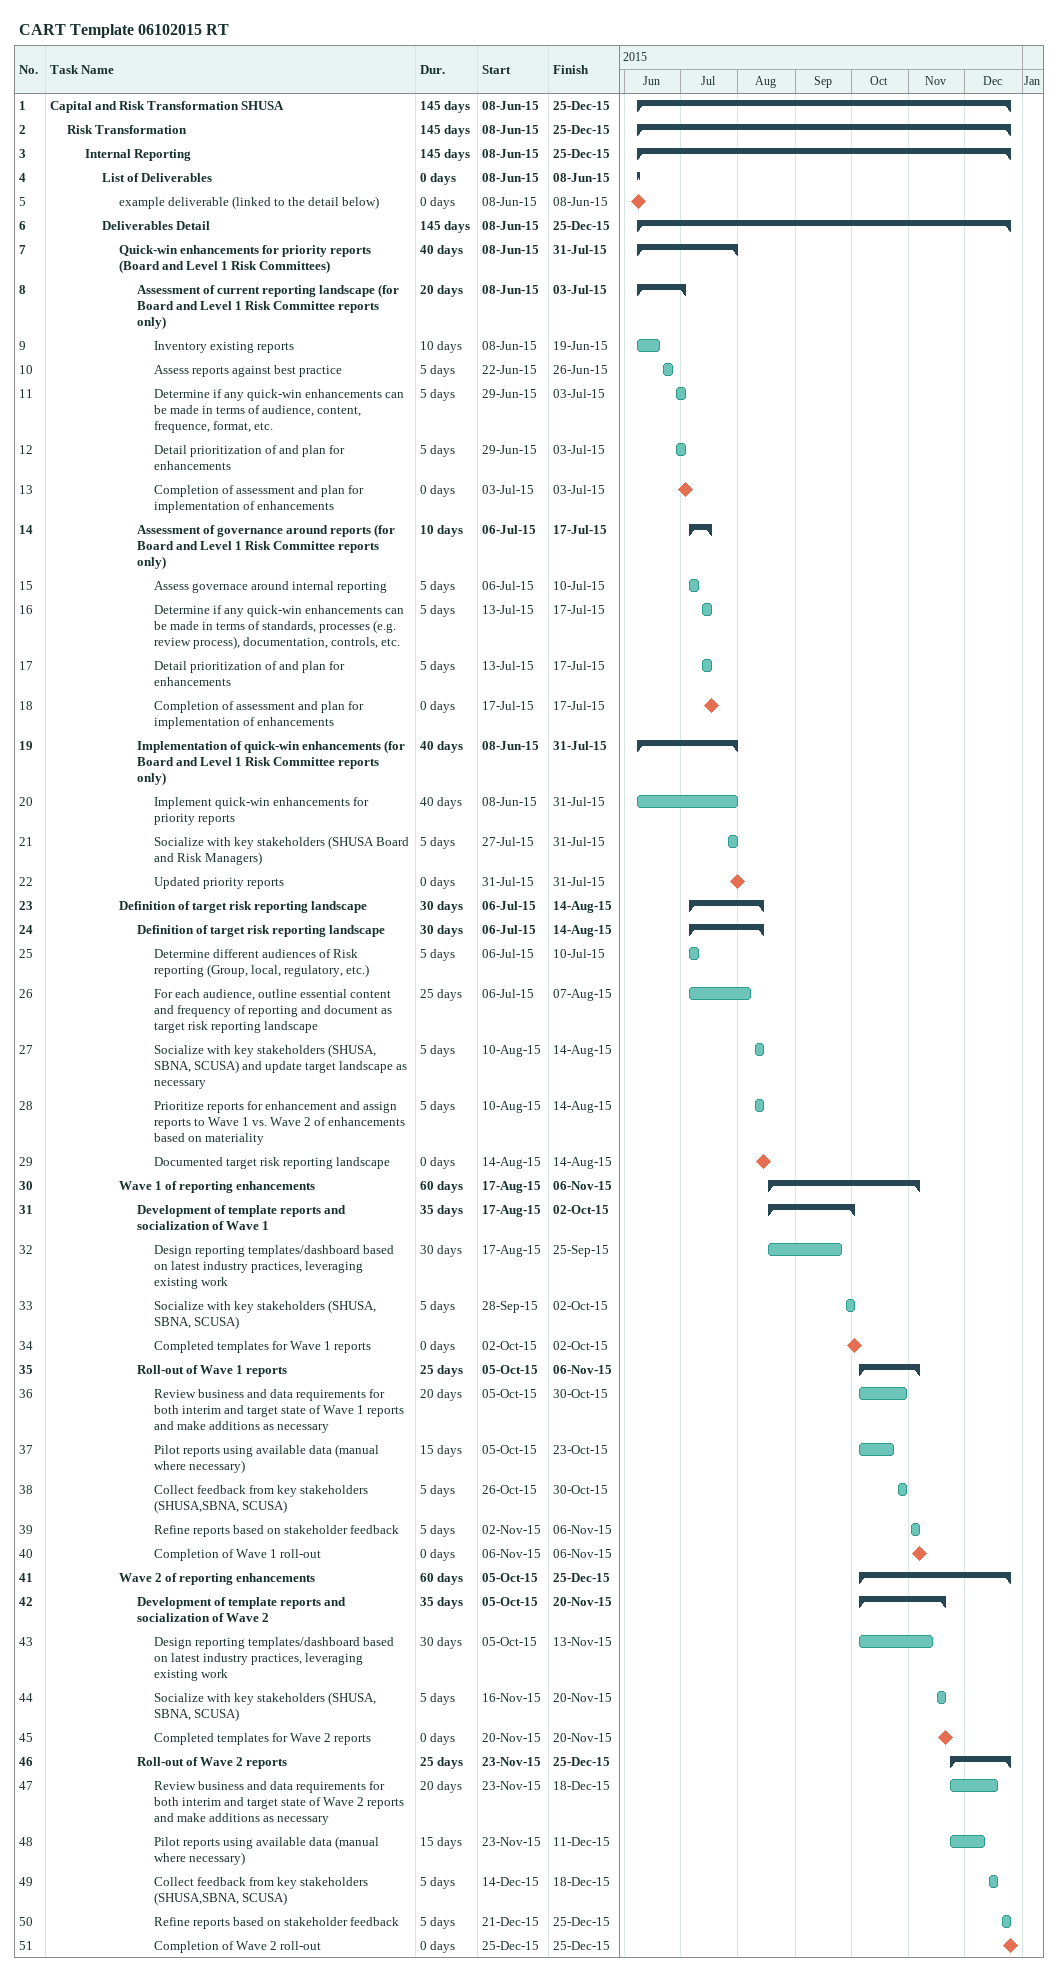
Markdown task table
CART Template 06102015 RT

| ID | Level | Task | Duration | Start | Finish |
|---|---|---|---|---|---|
| 1 | 1 | **Capital and Risk Transformation SHUSA** | 145d | 2015-06-08 | 2015-12-25 |
| 2 | 2 | **Risk Transformation** | 145d | 2015-06-08 | 2015-12-25 |
| 3 | 3 | **Internal Reporting** | 145d | 2015-06-08 | 2015-12-25 |
| 4 | 4 | **List of Deliverables** | 0d | 2015-06-08 | 2015-06-08 |
| 5 | 5 | example deliverable (linked to the detail below) | 0d | 2015-06-08 | 2015-06-08 |
| 6 | 4 | **Deliverables Detail** | 145d | 2015-06-08 | 2015-12-25 |
| 7 | 5 | **Quick-win enhancements for priority reports (Board and Level 1 Risk Committees)** | 40d | 2015-06-08 | 2015-07-31 |
| 8 | 6 | **Assessment of current reporting landscape (for Board and Level 1 Risk Committee reports only)** | 20d | 2015-06-08 | 2015-07-03 |
| 9 | 7 | Inventory existing reports | 10d | 2015-06-08 | 2015-06-19 |
| 10 | 7 | Assess reports against best practice | 5d | 2015-06-22 | 2015-06-26 |
| 11 | 7 | Determine if any quick-win enhancements can be made in terms of audience, content, frequence, format, etc. | 5d | 2015-06-29 | 2015-07-03 |
| 12 | 7 | Detail prioritization of and plan for enhancements | 5d | 2015-06-29 | 2015-07-03 |
| 13 | 7 | Completion of assessment and plan for implementation of enhancements | 0d | 2015-07-03 | 2015-07-03 |
| 14 | 6 | **Assessment of governance around reports (for Board and Level 1 Risk Committee reports only)** | 10d | 2015-07-06 | 2015-07-17 |
| 15 | 7 | Assess governace around internal reporting | 5d | 2015-07-06 | 2015-07-10 |
| 16 | 7 | Determine if any quick-win enhancements can be made in terms of standards, processes (e.g. review process), documentation, controls, etc. | 5d | 2015-07-13 | 2015-07-17 |
| 17 | 7 | Detail prioritization of and plan for enhancements | 5d | 2015-07-13 | 2015-07-17 |
| 18 | 7 | Completion of assessment and plan for implementation of enhancements | 0d | 2015-07-17 | 2015-07-17 |
| 19 | 6 | **Implementation of quick-win enhancements (for Board and Level 1 Risk Committee reports only)** | 40d | 2015-06-08 | 2015-07-31 |
| 20 | 7 | Implement quick-win enhancements for priority reports | 40d | 2015-06-08 | 2015-07-31 |
| 21 | 7 | Socialize with key stakeholders (SHUSA Board and Risk Managers) | 5d | 2015-07-27 | 2015-07-31 |
| 22 | 7 | Updated priority reports | 0d | 2015-07-31 | 2015-07-31 |
| 23 | 5 | **Definition of target risk reporting landscape** | 30d | 2015-07-06 | 2015-08-14 |
| 24 | 6 | **Definition of target risk reporting landscape** | 30d | 2015-07-06 | 2015-08-14 |
| 25 | 7 | Determine different audiences of Risk reporting (Group, local, regulatory, etc.) | 5d | 2015-07-06 | 2015-07-10 |
| 26 | 7 | For each audience, outline essential content and frequency of reporting and document as target risk reporting landscape | 25d | 2015-07-06 | 2015-08-07 |
| 27 | 7 | Socialize with key stakeholders (SHUSA, SBNA, SCUSA) and update target landscape as necessary | 5d | 2015-08-10 | 2015-08-14 |
| 28 | 7 | Prioritize reports for enhancement and assign reports to Wave 1 vs. Wave 2 of enhancements based on materiality | 5d | 2015-08-10 | 2015-08-14 |
| 29 | 7 | Documented target risk reporting landscape | 0d | 2015-08-14 | 2015-08-14 |
| 30 | 5 | **Wave 1 of reporting enhancements** | 60d | 2015-08-17 | 2015-11-06 |
| 31 | 6 | **Development of template reports and socialization of Wave 1** | 35d | 2015-08-17 | 2015-10-02 |
| 32 | 7 | Design reporting templates/dashboard based on latest industry practices, leveraging existing work | 30d | 2015-08-17 | 2015-09-25 |
| 33 | 7 | Socialize with key stakeholders (SHUSA, SBNA, SCUSA) | 5d | 2015-09-28 | 2015-10-02 |
| 34 | 7 | Completed templates for Wave 1 reports | 0d | 2015-10-02 | 2015-10-02 |
| 35 | 6 | **Roll-out of Wave 1 reports** | 25d | 2015-10-05 | 2015-11-06 |
| 36 | 7 | Review business and data requirements for both interim and target state of Wave 1 reports and make additions as necessary | 20d | 2015-10-05 | 2015-10-30 |
| 37 | 7 | Pilot reports using available data (manual where necessary) | 15d | 2015-10-05 | 2015-10-23 |
| 38 | 7 | Collect feedback from key stakeholders (SHUSA,SBNA, SCUSA) | 5d | 2015-10-26 | 2015-10-30 |
| 39 | 7 | Refine reports based on stakeholder feedback | 5d | 2015-11-02 | 2015-11-06 |
| 40 | 7 | Completion of Wave 1 roll-out | 0d | 2015-11-06 | 2015-11-06 |
| 41 | 5 | **Wave 2 of reporting enhancements** | 60d | 2015-10-05 | 2015-12-25 |
| 42 | 6 | **Development of template reports and socialization of Wave 2** | 35d | 2015-10-05 | 2015-11-20 |
| 43 | 7 | Design reporting templates/dashboard based on latest industry practices, leveraging existing work | 30d | 2015-10-05 | 2015-11-13 |
| 44 | 7 | Socialize with key stakeholders (SHUSA, SBNA, SCUSA) | 5d | 2015-11-16 | 2015-11-20 |
| 45 | 7 | Completed templates for Wave 2 reports | 0d | 2015-11-20 | 2015-11-20 |
| 46 | 6 | **Roll-out of Wave 2 reports** | 25d | 2015-11-23 | 2015-12-25 |
| 47 | 7 | Review business and data requirements for both interim and target state of Wave 2 reports and make additions as necessary | 20d | 2015-11-23 | 2015-12-18 |
| 48 | 7 | Pilot reports using available data (manual where necessary) | 15d | 2015-11-23 | 2015-12-11 |
| 49 | 7 | Collect feedback from key stakeholders (SHUSA,SBNA, SCUSA) | 5d | 2015-12-14 | 2015-12-18 |
| 50 | 7 | Refine reports based on stakeholder feedback | 5d | 2015-12-21 | 2015-12-25 |
| 51 | 7 | Completion of Wave 2 roll-out | 0d | 2015-12-25 | 2015-12-25 |
